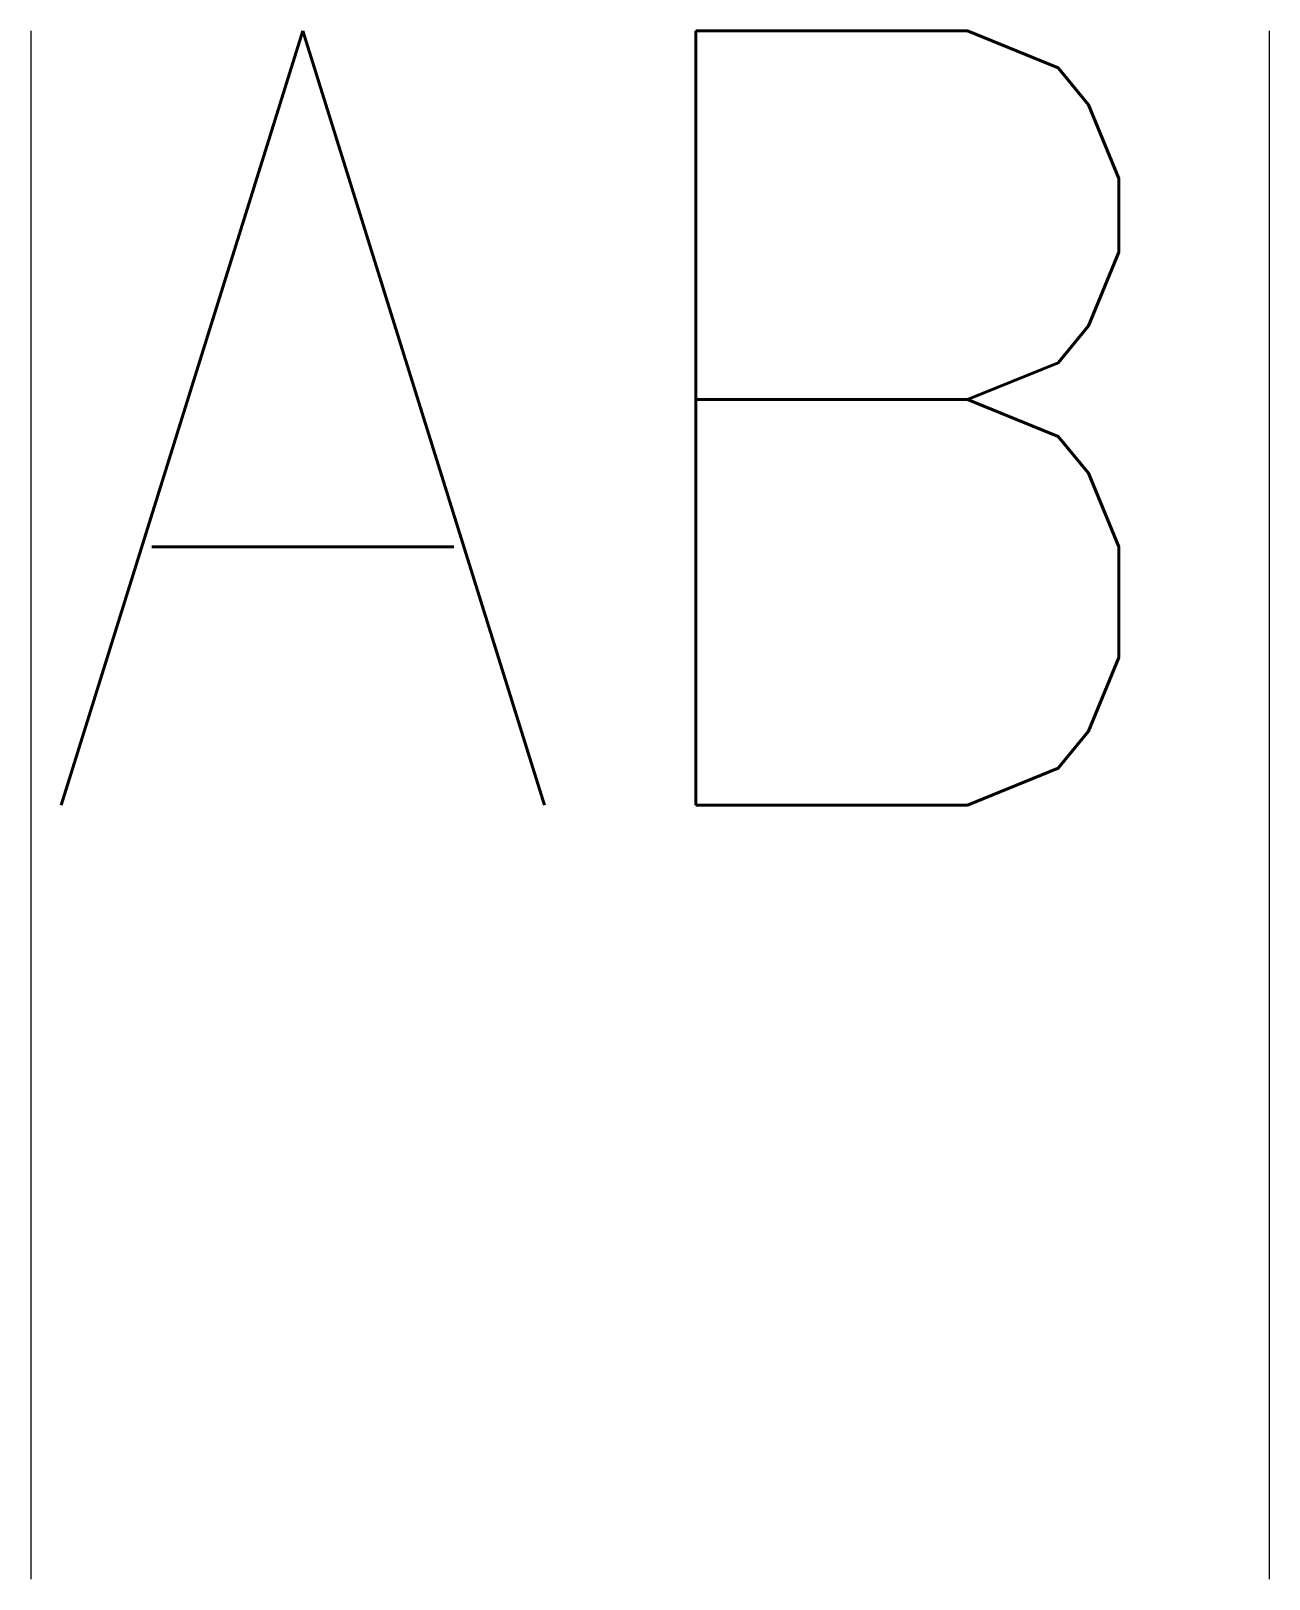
# Model space of a CAD drawing. Header units: millimetres. Extents: x 10 to 10.16, y 19.8 to 20.
import ezdxf

# ---------------------------------------------------------------- set-up
doc = ezdxf.new("R2010")
doc.units = ezdxf.units.MM
doc.layers.get('0').update_dxf_attribs({"lineweight": 0})
doc.styles.add('textstyle11', font='Standard')

msp = doc.modelspace()

# ---------------------------------------------------------------- linework, layer by layer
at = {"color": 6, "true_color": 0xff00ff}
for p, q in [((10, 20), (10, 19.8)), ((10.16, 20), (10.16, 19.8))]:
    msp.add_line(p, q, dxfattribs=at)

# ---------------------------------------------------------------- texts
at = {"insert": (10, 20), "char_height": 0.1, "width": 60, "attachment_point": 1, "style": 'textstyle11'}
msp.add_mtext('A\\FStandard|c0;B', dxfattribs=at)

doc.saveas('drawing.dxf')
